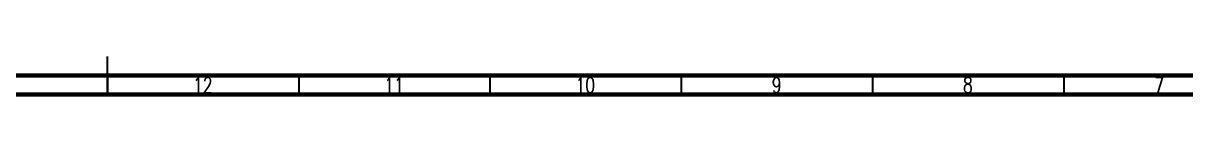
# Model space of a CAD drawing. Header units: millimetres. Extents: x 15 to 1184, y 5 to 836.
# Drawn here: x 577.5 to 881.4, y 5 to 15 of the extents above; entities that cross this region are included whole.
import ezdxf

# ---------------------------------------------------------------- set-up
doc = ezdxf.new("R2010")
doc.units = ezdxf.units.MM
doc.layers.get('0').update_dxf_attribs({"lineweight": 18})
doc.styles.add('SLDTEXTSTYLE0', font='txt.shx', dxfattribs={"width": 0.75})

msp = doc.modelspace()

# ---------------------------------------------------------------- linework, layer by layer
at = {"color": 7, "linetype": 'Continuous', "lineweight": 35}
for p, q in [((599.5, 5), (599.5, 15)), ((599.5, 10), (599.5, 5)), ((649.5, 10), (649.5, 5)), ((699.5, 10), (699.5, 5)), ((749.5, 10), (749.5, 5)), ((799.5, 10), (799.5, 5)), ((849.5, 10), (849.5, 5))]:
    msp.add_line(p, q, dxfattribs=at)
at = {"color": 7, "linetype": 'Continuous', "lineweight": 70}
for p, q in [((1179, 10), (20, 10)), ((1184, 5), (15, 5))]:
    msp.add_line(p, q, dxfattribs=at)

# ---------------------------------------------------------------- texts
at = {"color": 7, "linetype": 'Continuous', "lineweight": 0, "attachment_point": 2, "style": 'SLDTEXTSTYLE0'}
for s, insert, char_height, width in [('12', (624.42, 9.47), 3.9687, 5.95312), ('11', (674.42, 9.47), 3.9687, 4.67746), ('10', (724.42, 9.47), 3.9687, 5.95312), ('9', (774.46, 9.47), 3.969, 2.97656), ('8', (824.46, 9.47), 3.969, 2.97656), ('7', (874.46, 9.47), 3.969, 2.97656)]:
    msp.add_mtext(s, dxfattribs=dict(at, insert=insert, char_height=char_height, width=width))

doc.saveas('drawing.dxf')
